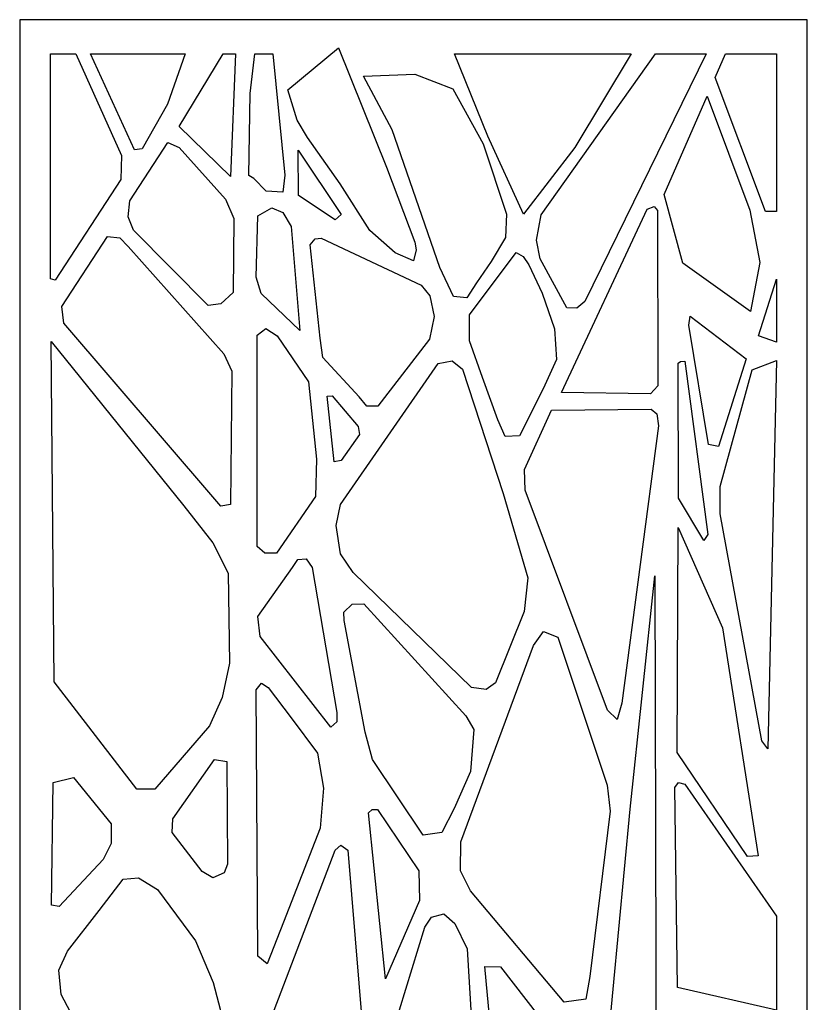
# Model space of a CAD drawing. Header units: centimetres. Extents: x -22 to -17.3, y -1.8 to 9.
# Drawn here: x -21.97 to -17.27, y 3.14 to 9 of the extents above; entities that cross this region are included whole.
import ezdxf

# ---------------------------------------------------------------- set-up
doc = ezdxf.new("R2010")
doc.units = ezdxf.units.CM
doc.header["$MEASUREMENT"] = 0
doc.layers.add('layer 1', color=7, linetype='Continuous')

msp = doc.modelspace()

# ---------------------------------------------------------------- linework, layer by layer
at = {"layer": 'layer 1', "color": 250}
for points, knots in [([(-21.96805, 9.00069), (-21.96805, 9.00069), (-17.27431, 9.00069), (-17.27431, 9.00069), (-17.27431, 9.00069), (-17.27431, 9.00069), (-17.27431, -1.831), (-17.27431, -1.831), (-17.27431, -1.831), (-17.27431, -1.831), (-21.96805, -1.831), (-21.96805, -1.831), (-21.96805, -1.831), (-21.96805, -1.831), (-21.96805, 9.00069), (-21.96805, 9.00069)], [0, 0, 0, 0, 0.2, 0.2, 0.2, 0.2, 0.4, 0.4, 0.4, 0.4, 0.6, 0.6, 0.6, 0.6, 1, 1, 1, 1]), ([(-19.62067, 7.56301), (-19.62067, 7.56301), (-19.6044, 7.62837), (-19.6044, 7.62837), (-19.6044, 7.62837), (-19.6044, 7.62837), (-19.61259, 7.67446), (-19.61259, 7.67446), (-19.61259, 7.67446), (-19.61259, 7.67446), (-19.78195, 8.12126), (-19.78195, 8.12126), (-19.78195, 8.12126), (-19.78195, 8.12126), (-20.06761, 8.83302), (-20.06761, 8.83302), (-20.06761, 8.83302), (-20.06761, 8.83302), (-20.37094, 8.58169), (-20.37094, 8.58169), (-20.37094, 8.58169), (-20.37094, 8.58169), (-20.31509, 8.40204), (-20.31509, 8.40204), (-20.31509, 8.40204), (-20.31509, 8.40204), (-20.2536, 8.29867), (-20.2536, 8.29867), (-20.2536, 8.29867), (-20.2536, 8.29867), (-20.05912, 8.02202), (-20.05912, 8.02202), (-20.05912, 8.02202), (-20.05912, 8.02202), (-19.88136, 7.74345), (-19.88136, 7.74345), (-19.88136, 7.74345), (-19.88136, 7.74345), (-19.73104, 7.60943), (-19.73104, 7.60943), (-19.73104, 7.60943), (-19.73104, 7.60943), (-19.62067, 7.56301), (-19.62067, 7.56301)], [0, 0, 0, 0, 0.0833333, 0.0833333, 0.0833333, 0.0833333, 0.1666667, 0.1666667, 0.1666667, 0.1666667, 0.25, 0.25, 0.25, 0.25, 0.3333333, 0.3333333, 0.3333333, 0.3333333, 0.4166667, 0.4166667, 0.4166667, 0.4166667, 0.5, 0.5, 0.5, 0.5, 0.5833333, 0.5833333, 0.5833333, 0.5833333, 0.6666667, 0.6666667, 0.6666667, 0.6666667, 0.75, 0.75, 0.75, 0.75, 0.8333333, 0.8333333, 0.8333333, 0.8333333, 1, 1, 1, 1]), ([(-21.78454, 7.45542), (-21.78454, 7.45542), (-21.757, 7.44747), (-21.757, 7.44747), (-21.757, 7.44747), (-21.757, 7.44747), (-21.36523, 8.04857), (-21.36523, 8.04857), (-21.36523, 8.04857), (-21.36523, 8.04857), (-21.36217, 8.19164), (-21.36217, 8.19164), (-21.36217, 8.19164), (-21.36217, 8.19164), (-21.63424, 8.79777), (-21.63424, 8.79777), (-21.63424, 8.79777), (-21.63424, 8.79777), (-21.78454, 8.79777), (-21.78454, 8.79777), (-21.78454, 8.79777), (-21.78454, 8.79777), (-21.78454, 7.45542), (-21.78454, 7.45542)], [0, 0, 0, 0, 0.1428571, 0.1428571, 0.1428571, 0.1428571, 0.2857143, 0.2857143, 0.2857143, 0.2857143, 0.4285714, 0.4285714, 0.4285714, 0.4285714, 0.5714286, 0.5714286, 0.5714286, 0.5714286, 0.7142857, 0.7142857, 0.7142857, 0.7142857, 1, 1, 1, 1]), ([(-21.28311, 8.22468), (-21.28311, 8.22468), (-21.23788, 8.23027), (-21.23788, 8.23027), (-21.23788, 8.23027), (-21.23788, 8.23027), (-21.08712, 8.49587), (-21.08712, 8.49587), (-21.08712, 8.49587), (-21.08712, 8.49587), (-20.98115, 8.79777), (-20.98115, 8.79777), (-20.98115, 8.79777), (-20.98115, 8.79777), (-21.54626, 8.79777), (-21.54626, 8.79777), (-21.54626, 8.79777), (-21.54626, 8.79777), (-21.28311, 8.22468), (-21.28311, 8.22468)], [0, 0, 0, 0, 0.1666667, 0.1666667, 0.1666667, 0.1666667, 0.3333333, 0.3333333, 0.3333333, 0.3333333, 0.5, 0.5, 0.5, 0.5, 0.6666667, 0.6666667, 0.6666667, 0.6666667, 1, 1, 1, 1]), ([(-20.71175, 8.06536), (-20.71175, 8.06536), (-20.68252, 8.79777), (-20.68252, 8.79777), (-20.68252, 8.79777), (-20.68252, 8.79777), (-20.75534, 8.79777), (-20.75534, 8.79777), (-20.75534, 8.79777), (-20.75534, 8.79777), (-21.01758, 8.3645), (-21.01758, 8.3645), (-21.01758, 8.3645), (-21.01758, 8.3645), (-20.71175, 8.06536), (-20.71175, 8.06536)], [0, 0, 0, 0, 0.2, 0.2, 0.2, 0.2, 0.4, 0.4, 0.4, 0.4, 0.6, 0.6, 0.6, 0.6, 1, 1, 1, 1]), ([(-20.49853, 7.97869), (-20.49853, 7.97869), (-20.39946, 7.97309), (-20.39946, 7.97309), (-20.39946, 7.97309), (-20.39946, 7.97309), (-20.3887, 8.07374), (-20.3887, 8.07374), (-20.3887, 8.07374), (-20.3887, 8.07374), (-20.4599, 8.79777), (-20.4599, 8.79777), (-20.4599, 8.79777), (-20.4599, 8.79777), (-20.56674, 8.79777), (-20.56674, 8.79777), (-20.56674, 8.79777), (-20.56674, 8.79777), (-20.59544, 8.56021), (-20.59544, 8.56021), (-20.59544, 8.56021), (-20.59544, 8.56021), (-20.60191, 8.07096), (-20.60191, 8.07096), (-20.60191, 8.07096), (-20.60191, 8.07096), (-20.57176, 8.05417), (-20.57176, 8.05417), (-20.57176, 8.05417), (-20.57176, 8.05417), (-20.49853, 7.97869), (-20.49853, 7.97869)], [0, 0, 0, 0, 0.1111111, 0.1111111, 0.1111111, 0.1111111, 0.2222222, 0.2222222, 0.2222222, 0.2222222, 0.3333333, 0.3333333, 0.3333333, 0.3333333, 0.4444444, 0.4444444, 0.4444444, 0.4444444, 0.5555556, 0.5555556, 0.5555556, 0.5555556, 0.6666667, 0.6666667, 0.6666667, 0.6666667, 0.7777778, 0.7777778, 0.7777778, 0.7777778, 1, 1, 1, 1]), ([(-18.96541, 7.84094), (-18.96541, 7.84094), (-18.65897, 8.23819), (-18.65897, 8.23819), (-18.65897, 8.23819), (-18.65897, 8.23819), (-18.32368, 8.79777), (-18.32368, 8.79777), (-18.32368, 8.79777), (-18.32368, 8.79777), (-19.37751, 8.79777), (-19.37751, 8.79777), (-19.37751, 8.79777), (-19.37751, 8.79777), (-19.17912, 8.30595), (-19.17912, 8.30595), (-19.17912, 8.30595), (-19.17912, 8.30595), (-18.96541, 7.84094), (-18.96541, 7.84094)], [0, 0, 0, 0, 0.1666667, 0.1666667, 0.1666667, 0.1666667, 0.3333333, 0.3333333, 0.3333333, 0.3333333, 0.5, 0.5, 0.5, 0.5, 0.6666667, 0.6666667, 0.6666667, 0.6666667, 1, 1, 1, 1]), ([(-18.70708, 7.283), (-18.70708, 7.283), (-18.64818, 7.27961), (-18.64818, 7.27961), (-18.64818, 7.27961), (-18.64818, 7.27961), (-18.59973, 7.32039), (-18.59973, 7.32039), (-18.59973, 7.32039), (-18.59973, 7.32039), (-17.8774, 8.79777), (-17.8774, 8.79777), (-17.8774, 8.79777), (-17.8774, 8.79777), (-18.17916, 8.79777), (-18.17916, 8.79777), (-18.17916, 8.79777), (-18.17916, 8.79777), (-18.86123, 7.83771), (-18.86123, 7.83771), (-18.86123, 7.83771), (-18.86123, 7.83771), (-18.888, 7.68562), (-18.888, 7.68562), (-18.888, 7.68562), (-18.888, 7.68562), (-18.86677, 7.57528), (-18.86677, 7.57528), (-18.86677, 7.57528), (-18.86677, 7.57528), (-18.70708, 7.283), (-18.70708, 7.283)], [0, 0, 0, 0, 0.1111111, 0.1111111, 0.1111111, 0.1111111, 0.2222222, 0.2222222, 0.2222222, 0.2222222, 0.3333333, 0.3333333, 0.3333333, 0.3333333, 0.4444444, 0.4444444, 0.4444444, 0.4444444, 0.5555556, 0.5555556, 0.5555556, 0.5555556, 0.6666667, 0.6666667, 0.6666667, 0.6666667, 0.7777778, 0.7777778, 0.7777778, 0.7777778, 1, 1, 1, 1]), ([(-17.52361, 7.85612), (-17.52361, 7.85612), (-17.45782, 7.85612), (-17.45782, 7.85612), (-17.45782, 7.85612), (-17.45782, 7.85612), (-17.45782, 8.79777), (-17.45782, 8.79777), (-17.45782, 8.79777), (-17.45782, 8.79777), (-17.76089, 8.79777), (-17.76089, 8.79777), (-17.76089, 8.79777), (-17.76089, 8.79777), (-17.82297, 8.65523), (-17.82297, 8.65523), (-17.82297, 8.65523), (-17.82297, 8.65523), (-17.52361, 7.85612), (-17.52361, 7.85612)], [0, 0, 0, 0, 0.1666667, 0.1666667, 0.1666667, 0.1666667, 0.3333333, 0.3333333, 0.3333333, 0.3333333, 0.5, 0.5, 0.5, 0.5, 0.6666667, 0.6666667, 0.6666667, 0.6666667, 1, 1, 1, 1]), ([(-19.38357, 7.35078), (-19.38357, 7.35078), (-19.30367, 7.3428), (-19.30367, 7.3428), (-19.30367, 7.3428), (-19.30367, 7.3428), (-19.24526, 7.43057), (-19.24526, 7.43057), (-19.24526, 7.43057), (-19.24526, 7.43057), (-19.15921, 7.55823), (-19.15921, 7.55823), (-19.15921, 7.55823), (-19.15921, 7.55823), (-19.07316, 7.70185), (-19.07316, 7.70185), (-19.07316, 7.70185), (-19.07316, 7.70185), (-19.06701, 7.8415), (-19.06701, 7.8415), (-19.06701, 7.8415), (-19.06701, 7.8415), (-19.20532, 8.2604), (-19.20532, 8.2604), (-19.20532, 8.2604), (-19.20532, 8.2604), (-19.38664, 8.58755), (-19.38664, 8.58755), (-19.38664, 8.58755), (-19.38664, 8.58755), (-19.61408, 8.67532), (-19.61408, 8.67532), (-19.61408, 8.67532), (-19.61408, 8.67532), (-19.91834, 8.66335), (-19.91834, 8.66335), (-19.91834, 8.66335), (-19.91834, 8.66335), (-19.7493, 8.34418), (-19.7493, 8.34418), (-19.7493, 8.34418), (-19.7493, 8.34418), (-19.46348, 7.52234), (-19.46348, 7.52234), (-19.46348, 7.52234), (-19.46348, 7.52234), (-19.38357, 7.35078), (-19.38357, 7.35078)], [0, 0, 0, 0, 0.0769231, 0.0769231, 0.0769231, 0.0769231, 0.1538462, 0.1538462, 0.1538462, 0.1538462, 0.2307692, 0.2307692, 0.2307692, 0.2307692, 0.3076923, 0.3076923, 0.3076923, 0.3076923, 0.3846154, 0.3846154, 0.3846154, 0.3846154, 0.4615385, 0.4615385, 0.4615385, 0.4615385, 0.5384615, 0.5384615, 0.5384615, 0.5384615, 0.6153846, 0.6153846, 0.6153846, 0.6153846, 0.6923077, 0.6923077, 0.6923077, 0.6923077, 0.7692308, 0.7692308, 0.7692308, 0.7692308, 0.8461538, 0.8461538, 0.8461538, 0.8461538, 1, 1, 1, 1]), ([(-17.61372, 7.26106), (-17.61372, 7.26106), (-17.55792, 7.55326), (-17.55792, 7.55326), (-17.55792, 7.55326), (-17.55792, 7.55326), (-17.61624, 7.86502), (-17.61624, 7.86502), (-17.61624, 7.86502), (-17.61624, 7.86502), (-17.871, 8.54495), (-17.871, 8.54495), (-17.871, 8.54495), (-17.871, 8.54495), (-18.12647, 7.95836), (-18.12647, 7.95836), (-18.12647, 7.95836), (-18.12647, 7.95836), (-18.01553, 7.54946), (-18.01553, 7.54946), (-18.01553, 7.54946), (-18.01553, 7.54946), (-17.61372, 7.26106), (-17.61372, 7.26106)], [0, 0, 0, 0, 0.1428571, 0.1428571, 0.1428571, 0.1428571, 0.2857143, 0.2857143, 0.2857143, 0.2857143, 0.4285714, 0.4285714, 0.4285714, 0.4285714, 0.5714286, 0.5714286, 0.5714286, 0.5714286, 0.7142857, 0.7142857, 0.7142857, 0.7142857, 1, 1, 1, 1]), ([(-20.84543, 7.29538), (-20.84543, 7.29538), (-20.77005, 7.30657), (-20.77005, 7.30657), (-20.77005, 7.30657), (-20.77005, 7.30657), (-20.69682, 7.37366), (-20.69682, 7.37366), (-20.69682, 7.37366), (-20.69682, 7.37366), (-20.69251, 7.81539), (-20.69251, 7.81539), (-20.69251, 7.81539), (-20.69251, 7.81539), (-20.74205, 7.93001), (-20.74205, 7.93001), (-20.74205, 7.93001), (-20.74205, 7.93001), (-21.01786, 8.23844), (-21.01786, 8.23844), (-21.01786, 8.23844), (-21.01786, 8.23844), (-21.08464, 8.2692), (-21.08464, 8.2692), (-21.08464, 8.2692), (-21.08464, 8.2692), (-21.31077, 7.91972), (-21.31077, 7.91972), (-21.31077, 7.91972), (-21.31077, 7.91972), (-21.32155, 7.82467), (-21.32155, 7.82467), (-21.32155, 7.82467), (-21.32155, 7.82467), (-21.28909, 7.7455), (-21.28909, 7.7455), (-21.28909, 7.7455), (-21.28909, 7.7455), (-20.84543, 7.29538), (-20.84543, 7.29538)], [0, 0, 0, 0, 0.0909091, 0.0909091, 0.0909091, 0.0909091, 0.1818182, 0.1818182, 0.1818182, 0.1818182, 0.2727273, 0.2727273, 0.2727273, 0.2727273, 0.3636364, 0.3636364, 0.3636364, 0.3636364, 0.4545455, 0.4545455, 0.4545455, 0.4545455, 0.5454545, 0.5454545, 0.5454545, 0.5454545, 0.6363636, 0.6363636, 0.6363636, 0.6363636, 0.7272727, 0.7272727, 0.7272727, 0.7272727, 0.8181818, 0.8181818, 0.8181818, 0.8181818, 1, 1, 1, 1]), ([(-20.08875, 7.80707), (-20.08875, 7.80707), (-20.05295, 7.83805), (-20.05295, 7.83805), (-20.05295, 7.83805), (-20.05295, 7.83805), (-20.30867, 8.22311), (-20.30867, 8.22311), (-20.30867, 8.22311), (-20.30867, 8.22311), (-20.30697, 7.95313), (-20.30697, 7.95313), (-20.30697, 7.95313), (-20.30697, 7.95313), (-20.08875, 7.80707), (-20.08875, 7.80707)], [0, 0, 0, 0, 0.2, 0.2, 0.2, 0.2, 0.4, 0.4, 0.4, 0.4, 0.6, 0.6, 0.6, 0.6, 1, 1, 1, 1]), ([(-20.29814, 7.14696), (-20.29814, 7.14696), (-20.34984, 7.76762), (-20.34984, 7.76762), (-20.34984, 7.76762), (-20.34984, 7.76762), (-20.39937, 7.85149), (-20.39937, 7.85149), (-20.39937, 7.85149), (-20.39937, 7.85149), (-20.46613, 7.87944), (-20.46613, 7.87944), (-20.46613, 7.87944), (-20.46613, 7.87944), (-20.54797, 7.83192), (-20.54797, 7.83192), (-20.54797, 7.83192), (-20.54797, 7.83192), (-20.55875, 7.46567), (-20.55875, 7.46567), (-20.55875, 7.46567), (-20.55875, 7.46567), (-20.5286, 7.36783), (-20.5286, 7.36783), (-20.5286, 7.36783), (-20.5286, 7.36783), (-20.29814, 7.14696), (-20.29814, 7.14696)], [0, 0, 0, 0, 0.125, 0.125, 0.125, 0.125, 0.25, 0.25, 0.25, 0.25, 0.375, 0.375, 0.375, 0.375, 0.5, 0.5, 0.5, 0.5, 0.625, 0.625, 0.625, 0.625, 0.75, 0.75, 0.75, 0.75, 1, 1, 1, 1]), ([(-18.73975, 6.7769), (-18.73975, 6.7769), (-18.20924, 6.77004), (-18.20924, 6.77004), (-18.20924, 6.77004), (-18.20924, 6.77004), (-18.16437, 6.818), (-18.16437, 6.818), (-18.16437, 6.818), (-18.16437, 6.818), (-18.16701, 7.86298), (-18.16701, 7.86298), (-18.16701, 7.86298), (-18.16701, 7.86298), (-18.18599, 7.88582), (-18.18599, 7.88582), (-18.18599, 7.88582), (-18.18599, 7.88582), (-18.22772, 7.86982), (-18.22772, 7.86982), (-18.22772, 7.86982), (-18.22772, 7.86982), (-18.73975, 6.7769), (-18.73975, 6.7769)], [0, 0, 0, 0, 0.1428571, 0.1428571, 0.1428571, 0.1428571, 0.2857143, 0.2857143, 0.2857143, 0.2857143, 0.4285714, 0.4285714, 0.4285714, 0.4285714, 0.5714286, 0.5714286, 0.5714286, 0.5714286, 0.7142857, 0.7142857, 0.7142857, 0.7142857, 1, 1, 1, 1]), ([(-20.76986, 6.0996), (-20.76986, 6.0996), (-20.7125, 6.11038), (-20.7125, 6.11038), (-20.7125, 6.11038), (-20.7125, 6.11038), (-20.70331, 6.90512), (-20.70331, 6.90512), (-20.70331, 6.90512), (-20.70331, 6.90512), (-20.75229, 7.00845), (-20.75229, 7.00845), (-20.75229, 7.00845), (-20.75229, 7.00845), (-21.32197, 7.64867), (-21.32197, 7.64867), (-21.32197, 7.64867), (-21.32197, 7.64867), (-21.37095, 7.70033), (-21.37095, 7.70033), (-21.37095, 7.70033), (-21.37095, 7.70033), (-21.44443, 7.70827), (-21.44443, 7.70827), (-21.44443, 7.70827), (-21.44443, 7.70827), (-21.71687, 7.29103), (-21.71687, 7.29103), (-21.71687, 7.29103), (-21.71687, 7.29103), (-21.70461, 7.19169), (-21.70461, 7.19169), (-21.70461, 7.19169), (-21.70461, 7.19169), (-20.81688, 6.15453), (-20.81688, 6.15453), (-20.81688, 6.15453), (-20.81688, 6.15453), (-20.76986, 6.0996), (-20.76986, 6.0996)], [0, 0, 0, 0, 0.0909091, 0.0909091, 0.0909091, 0.0909091, 0.1818182, 0.1818182, 0.1818182, 0.1818182, 0.2727273, 0.2727273, 0.2727273, 0.2727273, 0.3636364, 0.3636364, 0.3636364, 0.3636364, 0.4545455, 0.4545455, 0.4545455, 0.4545455, 0.5454545, 0.5454545, 0.5454545, 0.5454545, 0.6363636, 0.6363636, 0.6363636, 0.6363636, 0.7272727, 0.7272727, 0.7272727, 0.7272727, 0.8181818, 0.8181818, 0.8181818, 0.8181818, 1, 1, 1, 1]), ([(-19.89955, 6.69547), (-19.89955, 6.69547), (-19.83411, 6.69547), (-19.83411, 6.69547), (-19.83411, 6.69547), (-19.83411, 6.69547), (-19.79322, 6.74855), (-19.79322, 6.74855), (-19.79322, 6.74855), (-19.79322, 6.74855), (-19.52605, 7.09537), (-19.52605, 7.09537), (-19.52605, 7.09537), (-19.52605, 7.09537), (-19.49878, 7.22985), (-19.49878, 7.22985), (-19.49878, 7.22985), (-19.49878, 7.22985), (-19.52333, 7.35371), (-19.52333, 7.35371), (-19.52333, 7.35371), (-19.52333, 7.35371), (-19.57512, 7.41741), (-19.57512, 7.41741), (-19.57512, 7.41741), (-19.57512, 7.41741), (-20.17217, 7.69699), (-20.17217, 7.69699), (-20.17217, 7.69699), (-20.17217, 7.69699), (-20.20757, 7.69306), (-20.20757, 7.69306), (-20.20757, 7.69306), (-20.20757, 7.69306), (-20.23759, 7.65806), (-20.23759, 7.65806), (-20.23759, 7.65806), (-20.23759, 7.65806), (-20.17762, 7.10244), (-20.17762, 7.10244), (-20.17762, 7.10244), (-20.17762, 7.10244), (-20.16127, 6.98566), (-20.16127, 6.98566), (-20.16127, 6.98566), (-20.16127, 6.98566), (-19.94589, 6.75209), (-19.94589, 6.75209), (-19.94589, 6.75209), (-19.94589, 6.75209), (-19.89955, 6.69547), (-19.89955, 6.69547)], [0, 0, 0, 0, 0.0714286, 0.0714286, 0.0714286, 0.0714286, 0.1428571, 0.1428571, 0.1428571, 0.1428571, 0.2142857, 0.2142857, 0.2142857, 0.2142857, 0.2857143, 0.2857143, 0.2857143, 0.2857143, 0.3571429, 0.3571429, 0.3571429, 0.3571429, 0.4285714, 0.4285714, 0.4285714, 0.4285714, 0.5, 0.5, 0.5, 0.5, 0.5714286, 0.5714286, 0.5714286, 0.5714286, 0.6428571, 0.6428571, 0.6428571, 0.6428571, 0.7142857, 0.7142857, 0.7142857, 0.7142857, 0.7857143, 0.7857143, 0.7857143, 0.7857143, 0.8571429, 0.8571429, 0.8571429, 0.8571429, 1, 1, 1, 1]), ([(-19.07567, 6.51546), (-19.07567, 6.51546), (-18.98962, 6.51945), (-18.98962, 6.51945), (-18.98962, 6.51945), (-18.98962, 6.51945), (-18.84824, 6.79871), (-18.84824, 6.79871), (-18.84824, 6.79871), (-18.84824, 6.79871), (-18.76833, 6.97426), (-18.76833, 6.97426), (-18.76833, 6.97426), (-18.76833, 6.97426), (-18.78063, 7.15778), (-18.78063, 7.15778), (-18.78063, 7.15778), (-18.78063, 7.15778), (-18.8544, 7.36923), (-18.8544, 7.36923), (-18.8544, 7.36923), (-18.8544, 7.36923), (-18.93463, 7.53977), (-18.93463, 7.53977), (-18.93463, 7.53977), (-18.93463, 7.53977), (-18.96811, 7.58865), (-18.96811, 7.58865), (-18.96811, 7.58865), (-18.96811, 7.58865), (-19.00947, 7.61233), (-19.00947, 7.61233), (-19.00947, 7.61233), (-19.00947, 7.61233), (-19.28773, 7.24156), (-19.28773, 7.24156), (-19.28773, 7.24156), (-19.28773, 7.24156), (-19.28773, 7.08597), (-19.28773, 7.08597), (-19.28773, 7.08597), (-19.28773, 7.08597), (-19.21089, 6.86653), (-19.21089, 6.86653), (-19.21089, 6.86653), (-19.21089, 6.86653), (-19.1187, 6.6152), (-19.1187, 6.6152), (-19.1187, 6.6152), (-19.1187, 6.6152), (-19.07567, 6.51546), (-19.07567, 6.51546)], [0, 0, 0, 0, 0.0714286, 0.0714286, 0.0714286, 0.0714286, 0.1428571, 0.1428571, 0.1428571, 0.1428571, 0.2142857, 0.2142857, 0.2142857, 0.2142857, 0.2857143, 0.2857143, 0.2857143, 0.2857143, 0.3571429, 0.3571429, 0.3571429, 0.3571429, 0.4285714, 0.4285714, 0.4285714, 0.4285714, 0.5, 0.5, 0.5, 0.5, 0.5714286, 0.5714286, 0.5714286, 0.5714286, 0.6428571, 0.6428571, 0.6428571, 0.6428571, 0.7142857, 0.7142857, 0.7142857, 0.7142857, 0.7857143, 0.7857143, 0.7857143, 0.7857143, 0.8571429, 0.8571429, 0.8571429, 0.8571429, 1, 1, 1, 1]), ([(-17.45782, 7.078), (-17.45782, 7.078), (-17.45782, 7.45272), (-17.45782, 7.45272), (-17.45782, 7.45272), (-17.45782, 7.45272), (-17.56517, 7.11632), (-17.56517, 7.11632), (-17.56517, 7.11632), (-17.56517, 7.11632), (-17.45782, 7.078), (-17.45782, 7.078)], [0, 0, 0, 0, 0.25, 0.25, 0.25, 0.25, 0.5, 0.5, 0.5, 0.5, 1, 1, 1, 1]), ([(-17.86319, 6.46804), (-17.86319, 6.46804), (-17.80401, 6.45523), (-17.80401, 6.45523), (-17.80401, 6.45523), (-17.80401, 6.45523), (-17.63798, 6.97806), (-17.63798, 6.97806), (-17.63798, 6.97806), (-17.63798, 6.97806), (-17.97333, 7.232), (-17.97333, 7.232), (-17.97333, 7.232), (-17.97333, 7.232), (-17.9799, 7.17865), (-17.9799, 7.17865), (-17.9799, 7.17865), (-17.9799, 7.17865), (-17.86319, 6.46804), (-17.86319, 6.46804)], [0, 0, 0, 0, 0.1666667, 0.1666667, 0.1666667, 0.1666667, 0.3333333, 0.3333333, 0.3333333, 0.3333333, 0.5, 0.5, 0.5, 0.5, 0.6666667, 0.6666667, 0.6666667, 0.6666667, 1, 1, 1, 1]), ([(-20.55344, 5.8597), (-20.55344, 5.8597), (-20.50752, 5.81996), (-20.50752, 5.81996), (-20.50752, 5.81996), (-20.50752, 5.81996), (-20.43711, 5.81996), (-20.43711, 5.81996), (-20.43711, 5.81996), (-20.43711, 5.81996), (-20.20446, 6.15774), (-20.20446, 6.15774), (-20.20446, 6.15774), (-20.20446, 6.15774), (-20.19834, 6.38025), (-20.19834, 6.38025), (-20.19834, 6.38025), (-20.19834, 6.38025), (-20.24732, 6.84121), (-20.24732, 6.84121), (-20.24732, 6.84121), (-20.24732, 6.84121), (-20.43405, 7.1154), (-20.43405, 7.1154), (-20.43405, 7.1154), (-20.43405, 7.1154), (-20.5014, 7.15912), (-20.5014, 7.15912), (-20.5014, 7.15912), (-20.5014, 7.15912), (-20.55344, 7.11938), (-20.55344, 7.11938), (-20.55344, 7.11938), (-20.55344, 7.11938), (-20.55344, 5.8597), (-20.55344, 5.8597)], [0, 0, 0, 0, 0.1, 0.1, 0.1, 0.1, 0.2, 0.2, 0.2, 0.2, 0.3, 0.3, 0.3, 0.3, 0.4, 0.4, 0.4, 0.4, 0.5, 0.5, 0.5, 0.5, 0.6, 0.6, 0.6, 0.6, 0.7, 0.7, 0.7, 0.7, 0.8, 0.8, 0.8, 0.8, 1, 1, 1, 1]), ([(-21.76329, 5.05204), (-21.76329, 5.05204), (-21.26957, 4.41275), (-21.26957, 4.41275), (-21.26957, 4.41275), (-21.26957, 4.41275), (-21.16242, 4.41275), (-21.16242, 4.41275), (-21.16242, 4.41275), (-21.16242, 4.41275), (-20.83672, 4.78886), (-20.83672, 4.78886), (-20.83672, 4.78886), (-20.83672, 4.78886), (-20.76149, 4.95908), (-20.76149, 4.95908), (-20.76149, 4.95908), (-20.76149, 4.95908), (-20.7185, 5.16275), (-20.7185, 5.16275), (-20.7185, 5.16275), (-20.7185, 5.16275), (-20.72513, 5.70086), (-20.72513, 5.70086), (-20.72513, 5.70086), (-20.72513, 5.70086), (-20.81633, 5.88125), (-20.81633, 5.88125), (-20.81633, 5.88125), (-20.81633, 5.88125), (-20.99001, 6.10109), (-20.99001, 6.10109), (-20.99001, 6.10109), (-20.99001, 6.10109), (-21.77977, 7.08114), (-21.77977, 7.08114), (-21.77977, 7.08114), (-21.77977, 7.08114), (-21.76329, 5.05204), (-21.76329, 5.05204)], [0, 0, 0, 0, 0.0909091, 0.0909091, 0.0909091, 0.0909091, 0.1818182, 0.1818182, 0.1818182, 0.1818182, 0.2727273, 0.2727273, 0.2727273, 0.2727273, 0.3636364, 0.3636364, 0.3636364, 0.3636364, 0.4545455, 0.4545455, 0.4545455, 0.4545455, 0.5454545, 0.5454545, 0.5454545, 0.5454545, 0.6363636, 0.6363636, 0.6363636, 0.6363636, 0.7272727, 0.7272727, 0.7272727, 0.7272727, 0.8181818, 0.8181818, 0.8181818, 0.8181818, 1, 1, 1, 1]), ([(-19.27559, 5.01867), (-19.27559, 5.01867), (-19.18849, 5.00655), (-19.18849, 5.00655), (-19.18849, 5.00655), (-19.18849, 5.00655), (-19.13251, 5.04693), (-19.13251, 5.04693), (-19.13251, 5.04693), (-19.13251, 5.04693), (-18.96144, 5.47086), (-18.96144, 5.47086), (-18.96144, 5.47086), (-18.96144, 5.47086), (-18.93968, 5.67273), (-18.93968, 5.67273), (-18.93968, 5.67273), (-18.93968, 5.67273), (-19.08584, 6.1744), (-19.08584, 6.1744), (-19.08584, 6.1744), (-19.08584, 6.1744), (-19.32872, 6.91739), (-19.32872, 6.91739), (-19.32872, 6.91739), (-19.32872, 6.91739), (-19.39093, 6.96583), (-19.39093, 6.96583), (-19.39093, 6.96583), (-19.39093, 6.96583), (-19.4749, 6.94969), (-19.4749, 6.94969), (-19.4749, 6.94969), (-19.4749, 6.94969), (-20.05651, 6.10989), (-20.05651, 6.10989), (-20.05651, 6.10989), (-20.05651, 6.10989), (-20.08139, 5.98474), (-20.08139, 5.98474), (-20.08139, 5.98474), (-20.08139, 5.98474), (-20.05651, 5.81517), (-20.05651, 5.81517), (-20.05651, 5.81517), (-20.05651, 5.81517), (-19.9816, 5.70503), (-19.9816, 5.70503), (-19.9816, 5.70503), (-19.9816, 5.70503), (-19.27559, 5.01867), (-19.27559, 5.01867)], [0, 0, 0, 0, 0.0714286, 0.0714286, 0.0714286, 0.0714286, 0.1428571, 0.1428571, 0.1428571, 0.1428571, 0.2142857, 0.2142857, 0.2142857, 0.2142857, 0.2857143, 0.2857143, 0.2857143, 0.2857143, 0.3571429, 0.3571429, 0.3571429, 0.3571429, 0.4285714, 0.4285714, 0.4285714, 0.4285714, 0.5, 0.5, 0.5, 0.5, 0.5714286, 0.5714286, 0.5714286, 0.5714286, 0.6428571, 0.6428571, 0.6428571, 0.6428571, 0.7142857, 0.7142857, 0.7142857, 0.7142857, 0.7857143, 0.7857143, 0.7857143, 0.7857143, 0.8571429, 0.8571429, 0.8571429, 0.8571429, 1, 1, 1, 1]), ([(-17.89119, 5.89402), (-17.89119, 5.89402), (-17.86647, 5.92982), (-17.86647, 5.92982), (-17.86647, 5.92982), (-17.86647, 5.92982), (-18.00466, 6.96411), (-18.00466, 6.96411), (-18.00466, 6.96411), (-18.00466, 6.96411), (-18.03048, 6.96316), (-18.03048, 6.96316), (-18.03048, 6.96316), (-18.03048, 6.96316), (-18.04417, 6.95194), (-18.04417, 6.95194), (-18.04417, 6.95194), (-18.04417, 6.95194), (-18.04137, 6.14719), (-18.04137, 6.14719), (-18.04137, 6.14719), (-18.04137, 6.14719), (-17.89119, 5.89402), (-17.89119, 5.89402)], [0, 0, 0, 0, 0.1428571, 0.1428571, 0.1428571, 0.1428571, 0.2857143, 0.2857143, 0.2857143, 0.2857143, 0.4285714, 0.4285714, 0.4285714, 0.4285714, 0.5714286, 0.5714286, 0.5714286, 0.5714286, 0.7142857, 0.7142857, 0.7142857, 0.7142857, 1, 1, 1, 1]), ([(-17.54469, 4.69962), (-17.54469, 4.69962), (-17.50883, 4.65229), (-17.50883, 4.65229), (-17.50883, 4.65229), (-17.50883, 4.65229), (-17.45782, 6.96883), (-17.45782, 6.96883), (-17.45782, 6.96883), (-17.45782, 6.96883), (-17.6027, 6.9124), (-17.6027, 6.9124), (-17.6027, 6.9124), (-17.6027, 6.9124), (-17.79295, 6.21695), (-17.79295, 6.21695), (-17.79295, 6.21695), (-17.79295, 6.21695), (-17.79295, 6.05413), (-17.79295, 6.05413), (-17.79295, 6.05413), (-17.79295, 6.05413), (-17.54469, 4.69962), (-17.54469, 4.69962)], [0, 0, 0, 0, 0.1428571, 0.1428571, 0.1428571, 0.1428571, 0.2857143, 0.2857143, 0.2857143, 0.2857143, 0.4285714, 0.4285714, 0.4285714, 0.4285714, 0.5714286, 0.5714286, 0.5714286, 0.5714286, 0.7142857, 0.7142857, 0.7142857, 0.7142857, 1, 1, 1, 1]), ([(-20.0935, 6.36358), (-20.0935, 6.36358), (-20.05202, 6.37156), (-20.05202, 6.37156), (-20.05202, 6.37156), (-20.05202, 6.37156), (-19.94293, 6.52714), (-19.94293, 6.52714), (-19.94293, 6.52714), (-19.94293, 6.52714), (-19.95061, 6.575), (-19.95061, 6.575), (-19.95061, 6.575), (-19.95061, 6.575), (-20.10573, 6.75808), (-20.10573, 6.75808), (-20.10573, 6.75808), (-20.10573, 6.75808), (-20.13653, 6.75651), (-20.13653, 6.75651), (-20.13653, 6.75651), (-20.13653, 6.75651), (-20.0935, 6.36358), (-20.0935, 6.36358)], [0, 0, 0, 0, 0.1428571, 0.1428571, 0.1428571, 0.1428571, 0.2857143, 0.2857143, 0.2857143, 0.2857143, 0.4285714, 0.4285714, 0.4285714, 0.4285714, 0.5714286, 0.5714286, 0.5714286, 0.5714286, 0.7142857, 0.7142857, 0.7142857, 0.7142857, 1, 1, 1, 1]), ([(-18.46494, 4.88368), (-18.46494, 4.88368), (-18.40695, 4.82845), (-18.40695, 4.82845), (-18.40695, 4.82845), (-18.40695, 4.82845), (-18.37929, 4.92588), (-18.37929, 4.92588), (-18.37929, 4.92588), (-18.37929, 4.92588), (-18.16048, 6.57798), (-18.16048, 6.57798), (-18.16048, 6.57798), (-18.16048, 6.57798), (-18.1703, 6.65094), (-18.1703, 6.65094), (-18.1703, 6.65094), (-18.1703, 6.65094), (-18.20538, 6.67838), (-18.20538, 6.67838), (-18.20538, 6.67838), (-18.20538, 6.67838), (-18.79972, 6.67173), (-18.79972, 6.67173), (-18.79972, 6.67173), (-18.79972, 6.67173), (-18.96016, 6.31764), (-18.96016, 6.31764), (-18.96016, 6.31764), (-18.96016, 6.31764), (-18.95652, 6.19474), (-18.95652, 6.19474), (-18.95652, 6.19474), (-18.95652, 6.19474), (-18.46494, 4.88368), (-18.46494, 4.88368)], [0, 0, 0, 0, 0.1, 0.1, 0.1, 0.1, 0.2, 0.2, 0.2, 0.2, 0.3, 0.3, 0.3, 0.3, 0.4, 0.4, 0.4, 0.4, 0.5, 0.5, 0.5, 0.5, 0.6, 0.6, 0.6, 0.6, 0.7, 0.7, 0.7, 0.7, 0.8, 0.8, 0.8, 0.8, 1, 1, 1, 1]), ([(-17.63094, 4.00974), (-17.63094, 4.00974), (-17.5678, 4.01456), (-17.5678, 4.01456), (-17.5678, 4.01456), (-17.5678, 4.01456), (-17.77951, 5.37425), (-17.77951, 5.37425), (-17.77951, 5.37425), (-17.77951, 5.37425), (-18.04323, 5.97212), (-18.04323, 5.97212), (-18.04323, 5.97212), (-18.04323, 5.97212), (-18.05066, 4.63172), (-18.05066, 4.63172), (-18.05066, 4.63172), (-18.05066, 4.63172), (-17.63094, 4.00974), (-17.63094, 4.00974)], [0, 0, 0, 0, 0.1666667, 0.1666667, 0.1666667, 0.1666667, 0.3333333, 0.3333333, 0.3333333, 0.3333333, 0.5, 0.5, 0.5, 0.5, 0.6666667, 0.6666667, 0.6666667, 0.6666667, 1, 1, 1, 1]), ([(-20.11357, 4.78172), (-20.11357, 4.78172), (-20.07709, 4.81447), (-20.07709, 4.81447), (-20.07709, 4.81447), (-20.07709, 4.81447), (-20.07709, 4.86914), (-20.07709, 4.86914), (-20.07709, 4.86914), (-20.07709, 4.86914), (-20.22449, 5.73389), (-20.22449, 5.73389), (-20.22449, 5.73389), (-20.22449, 5.73389), (-20.26085, 5.78606), (-20.26085, 5.78606), (-20.26085, 5.78606), (-20.26085, 5.78606), (-20.30962, 5.78155), (-20.30962, 5.78155), (-20.30962, 5.78155), (-20.30962, 5.78155), (-20.34317, 5.73389), (-20.34317, 5.73389), (-20.34317, 5.73389), (-20.34317, 5.73389), (-20.54811, 5.4427), (-20.54811, 5.4427), (-20.54811, 5.4427), (-20.54811, 5.4427), (-20.53471, 5.32343), (-20.53471, 5.32343), (-20.53471, 5.32343), (-20.53471, 5.32343), (-20.11357, 4.78172), (-20.11357, 4.78172)], [0, 0, 0, 0, 0.1, 0.1, 0.1, 0.1, 0.2, 0.2, 0.2, 0.2, 0.3, 0.3, 0.3, 0.3, 0.4, 0.4, 0.4, 0.4, 0.5, 0.5, 0.5, 0.5, 0.6, 0.6, 0.6, 0.6, 0.7, 0.7, 0.7, 0.7, 0.8, 0.8, 0.8, 0.8, 1, 1, 1, 1]), ([(-18.31213, 0.77741), (-18.31213, 0.77741), (-18.22009, 0.93339), (-18.22009, 0.93339), (-18.22009, 0.93339), (-18.22009, 0.93339), (-18.17152, 1.08606), (-18.17152, 1.08606), (-18.17152, 1.08606), (-18.17152, 1.08606), (-18.1837, 5.68341), (-18.1837, 5.68341), (-18.1837, 5.68341), (-18.1837, 5.68341), (-18.33089, 4.29287), (-18.33089, 4.29287), (-18.33089, 4.29287), (-18.33089, 4.29287), (-18.4646, 2.86156), (-18.4646, 2.86156), (-18.4646, 2.86156), (-18.4646, 2.86156), (-18.66239, 0.34927), (-18.66239, 0.34927), (-18.66239, 0.34927), (-18.66239, 0.34927), (-18.31213, 0.77741), (-18.31213, 0.77741)], [0, 0, 0, 0, 0.125, 0.125, 0.125, 0.125, 0.25, 0.25, 0.25, 0.25, 0.375, 0.375, 0.375, 0.375, 0.5, 0.5, 0.5, 0.5, 0.625, 0.625, 0.625, 0.625, 0.75, 0.75, 0.75, 0.75, 1, 1, 1, 1]), ([(-19.56438, 4.13823), (-19.56438, 4.13823), (-19.45329, 4.1534), (-19.45329, 4.1534), (-19.45329, 4.1534), (-19.45329, 4.1534), (-19.37925, 4.29759), (-19.37925, 4.29759), (-19.37925, 4.29759), (-19.37925, 4.29759), (-19.28181, 4.51769), (-19.28181, 4.51769), (-19.28181, 4.51769), (-19.28181, 4.51769), (-19.26232, 4.76814), (-19.26232, 4.76814), (-19.26232, 4.76814), (-19.26232, 4.76814), (-19.30946, 4.85027), (-19.30946, 4.85027), (-19.30946, 4.85027), (-19.30946, 4.85027), (-19.91747, 5.51812), (-19.91747, 5.51812), (-19.91747, 5.51812), (-19.91747, 5.51812), (-19.98763, 5.5156), (-19.98763, 5.5156), (-19.98763, 5.5156), (-19.98763, 5.5156), (-20.0355, 5.46796), (-20.0355, 5.46796), (-20.0355, 5.46796), (-20.0355, 5.46796), (-20.03451, 5.41869), (-20.03451, 5.41869), (-20.03451, 5.41869), (-20.03451, 5.41869), (-19.90933, 4.75295), (-19.90933, 4.75295), (-19.90933, 4.75295), (-19.90933, 4.75295), (-19.86645, 4.58853), (-19.86645, 4.58853), (-19.86645, 4.58853), (-19.86645, 4.58853), (-19.56438, 4.13823), (-19.56438, 4.13823)], [0, 0, 0, 0, 0.0769231, 0.0769231, 0.0769231, 0.0769231, 0.1538462, 0.1538462, 0.1538462, 0.1538462, 0.2307692, 0.2307692, 0.2307692, 0.2307692, 0.3076923, 0.3076923, 0.3076923, 0.3076923, 0.3846154, 0.3846154, 0.3846154, 0.3846154, 0.4615385, 0.4615385, 0.4615385, 0.4615385, 0.5384615, 0.5384615, 0.5384615, 0.5384615, 0.6153846, 0.6153846, 0.6153846, 0.6153846, 0.6923077, 0.6923077, 0.6923077, 0.6923077, 0.7692308, 0.7692308, 0.7692308, 0.7692308, 0.8461538, 0.8461538, 0.8461538, 0.8461538, 1, 1, 1, 1]), ([(-18.72313, 3.14238), (-18.72313, 3.14238), (-18.59487, 3.15918), (-18.59487, 3.15918), (-18.59487, 3.15918), (-18.59487, 3.15918), (-18.56944, 3.29536), (-18.56944, 3.29536), (-18.56944, 3.29536), (-18.56944, 3.29536), (-18.44864, 4.28163), (-18.44864, 4.28163), (-18.44864, 4.28163), (-18.44864, 4.28163), (-18.46772, 4.43541), (-18.46772, 4.43541), (-18.46772, 4.43541), (-18.46772, 4.43541), (-18.76019, 5.31852), (-18.76019, 5.31852), (-18.76019, 5.31852), (-18.76019, 5.31852), (-18.84602, 5.35154), (-18.84602, 5.35154), (-18.84602, 5.35154), (-18.84602, 5.35154), (-18.90642, 5.269), (-18.90642, 5.269), (-18.90642, 5.269), (-18.90642, 5.269), (-19.33832, 4.09803), (-19.33832, 4.09803), (-19.33832, 4.09803), (-19.33832, 4.09803), (-19.34141, 3.9253), (-19.34141, 3.9253), (-19.34141, 3.9253), (-19.34141, 3.9253), (-19.28116, 3.80539), (-19.28116, 3.80539), (-19.28116, 3.80539), (-19.28116, 3.80539), (-18.72313, 3.14238), (-18.72313, 3.14238)], [0, 0, 0, 0, 0.0833333, 0.0833333, 0.0833333, 0.0833333, 0.1666667, 0.1666667, 0.1666667, 0.1666667, 0.25, 0.25, 0.25, 0.25, 0.3333333, 0.3333333, 0.3333333, 0.3333333, 0.4166667, 0.4166667, 0.4166667, 0.4166667, 0.5, 0.5, 0.5, 0.5, 0.5833333, 0.5833333, 0.5833333, 0.5833333, 0.6666667, 0.6666667, 0.6666667, 0.6666667, 0.75, 0.75, 0.75, 0.75, 0.8333333, 0.8333333, 0.8333333, 0.8333333, 1, 1, 1, 1]), ([(-20.54912, 3.4159), (-20.54912, 3.4159), (-20.4942, 3.37052), (-20.4942, 3.37052), (-20.4942, 3.37052), (-20.4942, 3.37052), (-20.39608, 3.61931), (-20.39608, 3.61931), (-20.39608, 3.61931), (-20.39608, 3.61931), (-20.17826, 4.18027), (-20.17826, 4.18027), (-20.17826, 4.18027), (-20.17826, 4.18027), (-20.15717, 4.41741), (-20.15717, 4.41741), (-20.15717, 4.41741), (-20.15717, 4.41741), (-20.19231, 4.6272), (-20.19231, 4.6272), (-20.19231, 4.6272), (-20.19231, 4.6272), (-20.3504, 4.83699), (-20.3504, 4.83699), (-20.3504, 4.83699), (-20.3504, 4.83699), (-20.48742, 5.0194), (-20.48742, 5.0194), (-20.48742, 5.0194), (-20.48742, 5.0194), (-20.52701, 5.04475), (-20.52701, 5.04475), (-20.52701, 5.04475), (-20.52701, 5.04475), (-20.55911, 5.00404), (-20.55911, 5.00404), (-20.55911, 5.00404), (-20.55911, 5.00404), (-20.54912, 3.4159), (-20.54912, 3.4159)], [0, 0, 0, 0, 0.0909091, 0.0909091, 0.0909091, 0.0909091, 0.1818182, 0.1818182, 0.1818182, 0.1818182, 0.2727273, 0.2727273, 0.2727273, 0.2727273, 0.3636364, 0.3636364, 0.3636364, 0.3636364, 0.4545455, 0.4545455, 0.4545455, 0.4545455, 0.5454545, 0.5454545, 0.5454545, 0.5454545, 0.6363636, 0.6363636, 0.6363636, 0.6363636, 0.7272727, 0.7272727, 0.7272727, 0.7272727, 0.8181818, 0.8181818, 0.8181818, 0.8181818, 1, 1, 1, 1]), ([(-20.88018, 3.92098), (-20.88018, 3.92098), (-20.81714, 3.88268), (-20.81714, 3.88268), (-20.81714, 3.88268), (-20.81714, 3.88268), (-20.74872, 3.91227), (-20.74872, 3.91227), (-20.74872, 3.91227), (-20.74872, 3.91227), (-20.72993, 3.96451), (-20.72993, 3.96451), (-20.72993, 3.96451), (-20.72993, 3.96451), (-20.73263, 4.57771), (-20.73263, 4.57771), (-20.73263, 4.57771), (-20.73263, 4.57771), (-20.80775, 4.58989), (-20.80775, 4.58989), (-20.80775, 4.58989), (-20.80775, 4.58989), (-21.05457, 4.23617), (-21.05457, 4.23617), (-21.05457, 4.23617), (-21.05457, 4.23617), (-21.05994, 4.15432), (-21.05994, 4.15432), (-21.05994, 4.15432), (-21.05994, 4.15432), (-20.88018, 3.92098), (-20.88018, 3.92098)], [0, 0, 0, 0, 0.1111111, 0.1111111, 0.1111111, 0.1111111, 0.2222222, 0.2222222, 0.2222222, 0.2222222, 0.3333333, 0.3333333, 0.3333333, 0.3333333, 0.4444444, 0.4444444, 0.4444444, 0.4444444, 0.5555556, 0.5555556, 0.5555556, 0.5555556, 0.6666667, 0.6666667, 0.6666667, 0.6666667, 0.7777778, 0.7777778, 0.7777778, 0.7777778, 1, 1, 1, 1]), ([(-21.7784, 3.7202), (-21.7784, 3.7202), (-21.73276, 3.7123), (-21.73276, 3.7123), (-21.73276, 3.7123), (-21.73276, 3.7123), (-21.47106, 3.99277), (-21.47106, 3.99277), (-21.47106, 3.99277), (-21.47106, 3.99277), (-21.42238, 4.08757), (-21.42238, 4.08757), (-21.42238, 4.08757), (-21.42238, 4.08757), (-21.42238, 4.20607), (-21.42238, 4.20607), (-21.42238, 4.20607), (-21.42238, 4.20607), (-21.64756, 4.48258), (-21.64756, 4.48258), (-21.64756, 4.48258), (-21.64756, 4.48258), (-21.76927, 4.45098), (-21.76927, 4.45098), (-21.76927, 4.45098), (-21.76927, 4.45098), (-21.7784, 3.7202), (-21.7784, 3.7202)], [0, 0, 0, 0, 0.125, 0.125, 0.125, 0.125, 0.25, 0.25, 0.25, 0.25, 0.375, 0.375, 0.375, 0.375, 0.5, 0.5, 0.5, 0.5, 0.625, 0.625, 0.625, 0.625, 0.75, 0.75, 0.75, 0.75, 1, 1, 1, 1]), ([(-18.04725, 3.22886), (-18.04725, 3.22886), (-17.45782, 3.09343), (-17.45782, 3.09343), (-17.45782, 3.09343), (-17.45782, 3.09343), (-17.45782, 3.65549), (-17.45782, 3.65549), (-17.45782, 3.65549), (-17.45782, 3.65549), (-18.00436, 4.44282), (-18.00436, 4.44282), (-18.00436, 4.44282), (-18.00436, 4.44282), (-18.04123, 4.45099), (-18.04123, 4.45099), (-18.04123, 4.45099), (-18.04123, 4.45099), (-18.06447, 4.42226), (-18.06447, 4.42226), (-18.06447, 4.42226), (-18.06447, 4.42226), (-18.04725, 3.22886), (-18.04725, 3.22886)], [0, 0, 0, 0, 0.1428571, 0.1428571, 0.1428571, 0.1428571, 0.2857143, 0.2857143, 0.2857143, 0.2857143, 0.4285714, 0.4285714, 0.4285714, 0.4285714, 0.5714286, 0.5714286, 0.5714286, 0.5714286, 0.7142857, 0.7142857, 0.7142857, 0.7142857, 1, 1, 1, 1]), ([(-19.78799, 3.28187), (-19.78799, 3.28187), (-19.58458, 3.74848), (-19.58458, 3.74848), (-19.58458, 3.74848), (-19.58458, 3.74848), (-19.59015, 3.92573), (-19.59015, 3.92573), (-19.59015, 3.92573), (-19.59015, 3.92573), (-19.83537, 4.29106), (-19.83537, 4.29106), (-19.83537, 4.29106), (-19.83537, 4.29106), (-19.86714, 4.29183), (-19.86714, 4.29183), (-19.86714, 4.29183), (-19.86714, 4.29183), (-19.88961, 4.27132), (-19.88961, 4.27132), (-19.88961, 4.27132), (-19.88961, 4.27132), (-19.78799, 3.28187), (-19.78799, 3.28187)], [0, 0, 0, 0, 0.1428571, 0.1428571, 0.1428571, 0.1428571, 0.2857143, 0.2857143, 0.2857143, 0.2857143, 0.4285714, 0.4285714, 0.4285714, 0.4285714, 0.5714286, 0.5714286, 0.5714286, 0.5714286, 0.7142857, 0.7142857, 0.7142857, 0.7142857, 1, 1, 1, 1]), ([(-19.88997, 1.95274), (-19.88997, 1.95274), (-19.86207, 2.22173), (-19.86207, 2.22173), (-19.86207, 2.22173), (-19.86207, 2.22173), (-20.01263, 4.04909), (-20.01263, 4.04909), (-20.01263, 4.04909), (-20.01263, 4.04909), (-20.05372, 4.07766), (-20.05372, 4.07766), (-20.05372, 4.07766), (-20.05372, 4.07766), (-20.08844, 4.0476), (-20.08844, 4.0476), (-20.08844, 4.0476), (-20.08844, 4.0476), (-20.49839, 2.9693), (-20.49839, 2.9693), (-20.49839, 2.9693), (-20.49839, 2.9693), (-20.49305, 2.79981), (-20.49305, 2.79981), (-20.49305, 2.79981), (-20.49305, 2.79981), (-20.44732, 2.68753), (-20.44732, 2.68753), (-20.44732, 2.68753), (-20.44732, 2.68753), (-20.16723, 2.31386), (-20.16723, 2.31386), (-20.16723, 2.31386), (-20.16723, 2.31386), (-20.03239, 2.15725), (-20.03239, 2.15725), (-20.03239, 2.15725), (-20.03239, 2.15725), (-19.88997, 1.95274), (-19.88997, 1.95274)], [0, 0, 0, 0, 0.0909091, 0.0909091, 0.0909091, 0.0909091, 0.1818182, 0.1818182, 0.1818182, 0.1818182, 0.2727273, 0.2727273, 0.2727273, 0.2727273, 0.3636364, 0.3636364, 0.3636364, 0.3636364, 0.4545455, 0.4545455, 0.4545455, 0.4545455, 0.5454545, 0.5454545, 0.5454545, 0.5454545, 0.6363636, 0.6363636, 0.6363636, 0.6363636, 0.7272727, 0.7272727, 0.7272727, 0.7272727, 0.8181818, 0.8181818, 0.8181818, 0.8181818, 1, 1, 1, 1]), ([(-20.94492, 1.71707), (-20.94492, 1.71707), (-20.8713, 1.65038), (-20.8713, 1.65038), (-20.8713, 1.65038), (-20.8713, 1.65038), (-20.77295, 1.72131), (-20.77295, 1.72131), (-20.77295, 1.72131), (-20.77295, 1.72131), (-20.76056, 3.05494), (-20.76056, 3.05494), (-20.76056, 3.05494), (-20.76056, 3.05494), (-20.81523, 3.25897), (-20.81523, 3.25897), (-20.81523, 3.25897), (-20.81523, 3.25897), (-20.92115, 3.50737), (-20.92115, 3.50737), (-20.92115, 3.50737), (-20.92115, 3.50737), (-21.14666, 3.81341), (-21.14666, 3.81341), (-21.14666, 3.81341), (-21.14666, 3.81341), (-21.25941, 3.88437), (-21.25941, 3.88437), (-21.25941, 3.88437), (-21.25941, 3.88437), (-21.35166, 3.87551), (-21.35166, 3.87551), (-21.35166, 3.87551), (-21.35166, 3.87551), (-21.49519, 3.68921), (-21.49519, 3.68921), (-21.49519, 3.68921), (-21.49519, 3.68921), (-21.68311, 3.44527), (-21.68311, 3.44527), (-21.68311, 3.44527), (-21.68311, 3.44527), (-21.73444, 3.33372), (-21.73444, 3.33372), (-21.73444, 3.33372), (-21.73444, 3.33372), (-21.72078, 3.18734), (-21.72078, 3.18734), (-21.72078, 3.18734), (-21.72078, 3.18734), (-20.94492, 1.71707), (-20.94492, 1.71707)], [0, 0, 0, 0, 0.0714286, 0.0714286, 0.0714286, 0.0714286, 0.1428571, 0.1428571, 0.1428571, 0.1428571, 0.2142857, 0.2142857, 0.2142857, 0.2142857, 0.2857143, 0.2857143, 0.2857143, 0.2857143, 0.3571429, 0.3571429, 0.3571429, 0.3571429, 0.4285714, 0.4285714, 0.4285714, 0.4285714, 0.5, 0.5, 0.5, 0.5, 0.5714286, 0.5714286, 0.5714286, 0.5714286, 0.6428571, 0.6428571, 0.6428571, 0.6428571, 0.7142857, 0.7142857, 0.7142857, 0.7142857, 0.7857143, 0.7857143, 0.7857143, 0.7857143, 0.8571429, 0.8571429, 0.8571429, 0.8571429, 1, 1, 1, 1]), ([(-19.64566, 1.42295), (-19.64566, 1.42295), (-19.57477, 1.3835), (-19.57477, 1.3835), (-19.57477, 1.3835), (-19.57477, 1.3835), (-19.24565, 1.78446), (-19.24565, 1.78446), (-19.24565, 1.78446), (-19.24565, 1.78446), (-19.2102, 1.93563), (-19.2102, 1.93563), (-19.2102, 1.93563), (-19.2102, 1.93563), (-19.30134, 3.46057), (-19.30134, 3.46057), (-19.30134, 3.46057), (-19.30134, 3.46057), (-19.37433, 3.61182), (-19.37433, 3.61182), (-19.37433, 3.61182), (-19.37433, 3.61182), (-19.44134, 3.66905), (-19.44134, 3.66905), (-19.44134, 3.66905), (-19.44134, 3.66905), (-19.51363, 3.64845), (-19.51363, 3.64845), (-19.51363, 3.64845), (-19.51363, 3.64845), (-19.55419, 3.58893), (-19.55419, 3.58893), (-19.55419, 3.58893), (-19.55419, 3.58893), (-19.7053, 3.09678), (-19.7053, 3.09678), (-19.7053, 3.09678), (-19.7053, 3.09678), (-19.7658, 2.95051), (-19.7658, 2.95051), (-19.7658, 2.95051), (-19.7658, 2.95051), (-19.77143, 2.71304), (-19.77143, 2.71304), (-19.77143, 2.71304), (-19.77143, 2.71304), (-19.64566, 1.42295), (-19.64566, 1.42295)], [0, 0, 0, 0, 0.0769231, 0.0769231, 0.0769231, 0.0769231, 0.1538462, 0.1538462, 0.1538462, 0.1538462, 0.2307692, 0.2307692, 0.2307692, 0.2307692, 0.3076923, 0.3076923, 0.3076923, 0.3076923, 0.3846154, 0.3846154, 0.3846154, 0.3846154, 0.4615385, 0.4615385, 0.4615385, 0.4615385, 0.5384615, 0.5384615, 0.5384615, 0.5384615, 0.6153846, 0.6153846, 0.6153846, 0.6153846, 0.6923077, 0.6923077, 0.6923077, 0.6923077, 0.7692308, 0.7692308, 0.7692308, 0.7692308, 0.8461538, 0.8461538, 0.8461538, 0.8461538, 1, 1, 1, 1]), ([(-19.05256, 1.94492), (-19.05256, 1.94492), (-18.9447, 1.97787), (-18.9447, 1.97787), (-18.9447, 1.97787), (-18.9447, 1.97787), (-18.67501, 2.28675), (-18.67501, 2.28675), (-18.67501, 2.28675), (-18.67501, 2.28675), (-18.64012, 2.57916), (-18.64012, 2.57916), (-18.64012, 2.57916), (-18.64012, 2.57916), (-18.64962, 2.76862), (-18.64962, 2.76862), (-18.64962, 2.76862), (-18.64962, 2.76862), (-19.10332, 3.35344), (-19.10332, 3.35344), (-19.10332, 3.35344), (-19.10332, 3.35344), (-19.19538, 3.35437), (-19.19538, 3.35437), (-19.19538, 3.35437), (-19.19538, 3.35437), (-19.07794, 2.09731), (-19.07794, 2.09731), (-19.07794, 2.09731), (-19.07794, 2.09731), (-19.05256, 1.94492), (-19.05256, 1.94492)], [0, 0, 0, 0, 0.1111111, 0.1111111, 0.1111111, 0.1111111, 0.2222222, 0.2222222, 0.2222222, 0.2222222, 0.3333333, 0.3333333, 0.3333333, 0.3333333, 0.4444444, 0.4444444, 0.4444444, 0.4444444, 0.5555556, 0.5555556, 0.5555556, 0.5555556, 0.6666667, 0.6666667, 0.6666667, 0.6666667, 0.7777778, 0.7777778, 0.7777778, 0.7777778, 1, 1, 1, 1])]:
    msp.add_open_spline(points, degree=3, knots=knots, dxfattribs=at)

doc.saveas('drawing.dxf')
